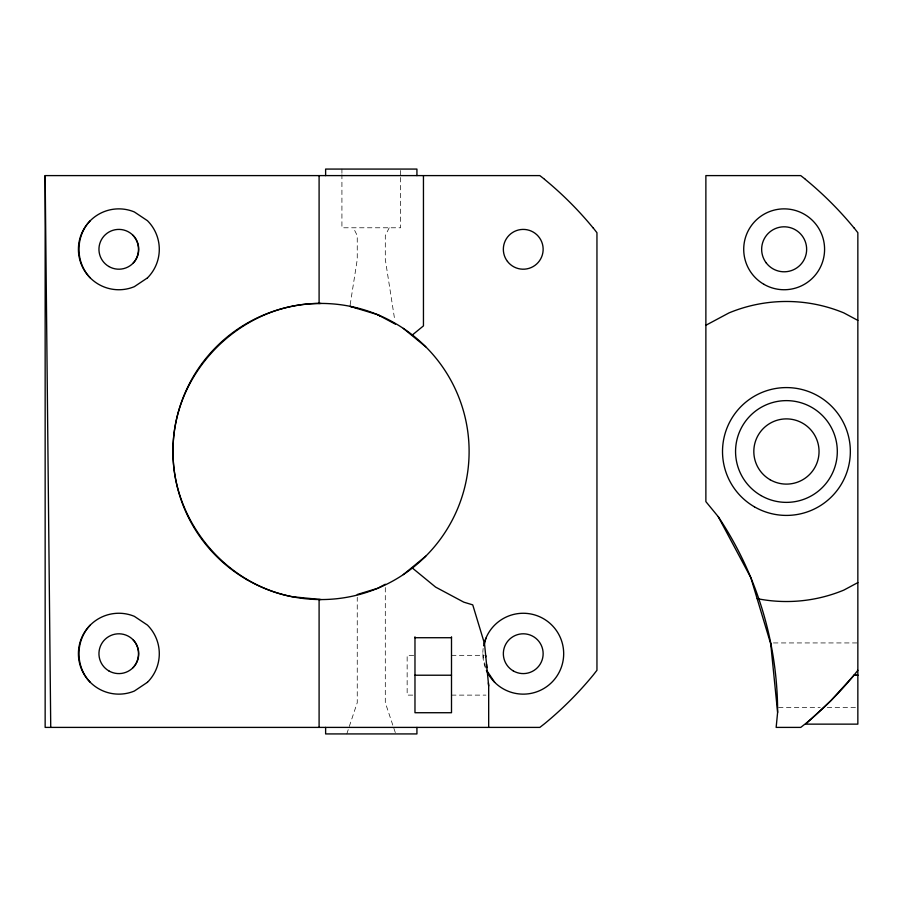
<?xml version="1.0" encoding="UTF-8"?>
<svg xmlns="http://www.w3.org/2000/svg" width="903" height="903" viewBox="0 0 903 903"><rect width="100%" height="100%" fill="white"/><g stroke="black" fill="none" stroke-linecap="round" stroke-linejoin="round"><path stroke-width="0.68" stroke-dasharray="4.51 3.39" d="M350.15 304.909L357.249 259.477L357.249 235.604L353.333 227.782M346.797 733.925L357.249 702.658L357.249 597.301M389.216 227.782L385.299 235.604L385.299 259.477L394.758 320.034M773.442 642.936L857.85 642.936M413.664 655.33L407.151 655.33L407.151 695.118L413.664 695.118M451.5 655.33L484.301 655.33M451.5 695.118L485.927 695.118M778.533 707.512L820.274 707.512M827.238 707.512L856.462 707.512M395.311 732.615L385.299 702.658L385.299 587.052M482.812 653.693L484.347 661.436M484.606 662.723L485.374 666.595M400.627 170.475L400.627 176.062M400.627 177.462L400.627 227.782L341.921 227.782L341.921 174.663M341.921 169.075L341.921 173.274M485.408 667.96A40.443 40.443 0 0 1 483.15 648.444"/><path stroke-width="1.35" d="M770.631 642.936L777.618 712.399L776.151 727.4L800.735 727.4L805.386 723.766A352.147 352.147 0 0 0 854.215 674.936L857.85 670.286M488.681 727.4L488.681 685.908L484.516 643.681L485.882 638.218M90.255 220.704C75.209 236.372 75.209 262.231 90.255 277.898M132.922 263.371C140.315 255.707 140.315 242.896 132.922 235.231M90.255 625.102C75.209 640.769 75.209 666.628 90.255 682.296M132.922 667.769C140.304 660.093 140.337 647.316 132.922 639.629M853.978 675.218L857.85 675.218L853.978 675.218L830.997 700.547L805.668 724.138L857.85 724.138L857.85 232.714L854.215 228.064M411.847 335.397L423.451 325.881L423.451 175.6M403.314 574.613L425.742 556.192M705.875 325.272L729.014 312.901A150.022 150.022 0 0 1 843.842 312.901L857.85 320.396M385.299 584.23L377.714 588.293L357.249 594.501M857.85 582.604L843.842 590.099A149.977 149.977 0 0 1 757.188 598.644M321.05 303.442C241.564 302.573 172.202 371.788 173.015 451.297L173.015 451.703C172.597 520.388 224.723 583.767 292.166 596.714L321.05 599.558M593.316 228.064L596.951 232.714L596.951 670.286L593.316 674.936A352.147 352.147 0 0 1 544.498 723.766L539.836 727.4L45.15 727.4L45.15 175.6L539.836 175.6L544.498 179.234M414.974 637.721L451.5 637.721M414.974 675.218L451.5 675.218M355.082 307.844L357.306 308.521M395.401 324.166L377.714 314.707L349.935 306.286L351.493 306.76M380.016 315.937L377.714 314.707M805.386 179.234L800.735 175.6L705.875 175.6L705.875 501.628L718.269 516.719L750.811 577.615L770.948 644.652M403.314 328.387L425.742 346.808M411.847 567.603L435.585 587.085L463.781 602.154L472.743 604.863L484.516 643.681M487.225 671.177L494.652 682.296M485.667 655.33L485.814 656.842M486.536 664.168L486.875 667.61M488.376 682.837L488.681 685.908M45.15 175.6L50.737 727.4M451.5 636.807L451.5 712.727L414.974 712.727L414.974 636.807M416.926 175.6L416.926 169.075L325.622 169.075L325.622 175.6M416.926 727.4L416.926 733.925L325.622 733.925L325.622 727.4M319.098 175.6L319.098 303.634M319.098 599.366L319.098 727.4M718.269 516.719A352.226 352.226 0 0 1 777.63 712.399M805.386 179.325A352.147 352.147 0 0 1 854.215 228.154M544.498 179.325A352.147 352.147 0 0 1 593.316 228.154M483.59 645.803A40.443 40.443 0 0 1 543.087 618.465A40.443 40.443 0 0 1 550.559 683.526A40.443 40.443 0 0 1 486.401 670.365M147.449 277.898L134.333 286.669A40.443 40.443 0 0 1 78.414 249.307A40.443 40.443 0 0 1 134.333 211.945L147.449 220.704A40.443 40.443 0 0 1 147.449 277.898M147.449 682.296L134.333 691.055A40.443 40.443 0 0 1 78.414 653.693A40.443 40.443 0 0 1 134.333 616.331L147.449 625.102A40.443 40.443 0 0 1 147.449 682.296M766.297 262.999A22.507 22.507 0 0 0 804.934 257.919A22.507 22.507 0 0 0 781.208 226.992A22.507 22.507 0 0 0 766.297 262.999M770.124 479.741A32.61 32.61 0 0 0 819.044 451.5A32.61 32.61 0 0 0 770.124 423.259A32.61 32.61 0 0 0 770.124 479.741M763.927 284.321A40.443 40.443 0 0 0 824.586 249.307A40.443 40.443 0 0 0 763.927 214.282A40.443 40.443 0 0 0 763.927 284.321M754.468 506.854A63.921 63.921 0 0 0 850.344 451.5A63.921 63.921 0 0 0 754.468 396.146A63.921 63.921 0 0 0 754.468 506.854M760.992 495.555A50.873 50.873 0 0 0 837.307 451.5A50.873 50.873 0 0 0 760.992 407.445A50.873 50.873 0 0 0 760.992 495.555M108.902 266.532A19.889 19.889 0 0 0 138.746 249.307A19.889 19.889 0 0 0 108.902 232.071A19.889 19.889 0 0 0 108.902 266.532M247.016 579.726A148.058 148.058 0 0 0 469.108 451.5A148.058 148.058 0 0 0 247.016 323.274A148.058 148.058 0 0 0 247.016 579.726M507.463 261.418A19.889 19.889 0 0 0 541.631 256.915A19.889 19.889 0 0 0 520.647 229.576A19.889 19.889 0 0 0 507.463 261.418M108.902 670.929A19.889 19.889 0 0 0 138.746 653.693A19.889 19.889 0 0 0 108.902 636.468A19.889 19.889 0 0 0 108.902 670.929M513.299 670.929A19.889 19.889 0 0 0 543.143 653.693A19.889 19.889 0 0 0 513.299 636.468A19.889 19.889 0 0 0 513.299 670.929"/></g></svg>
